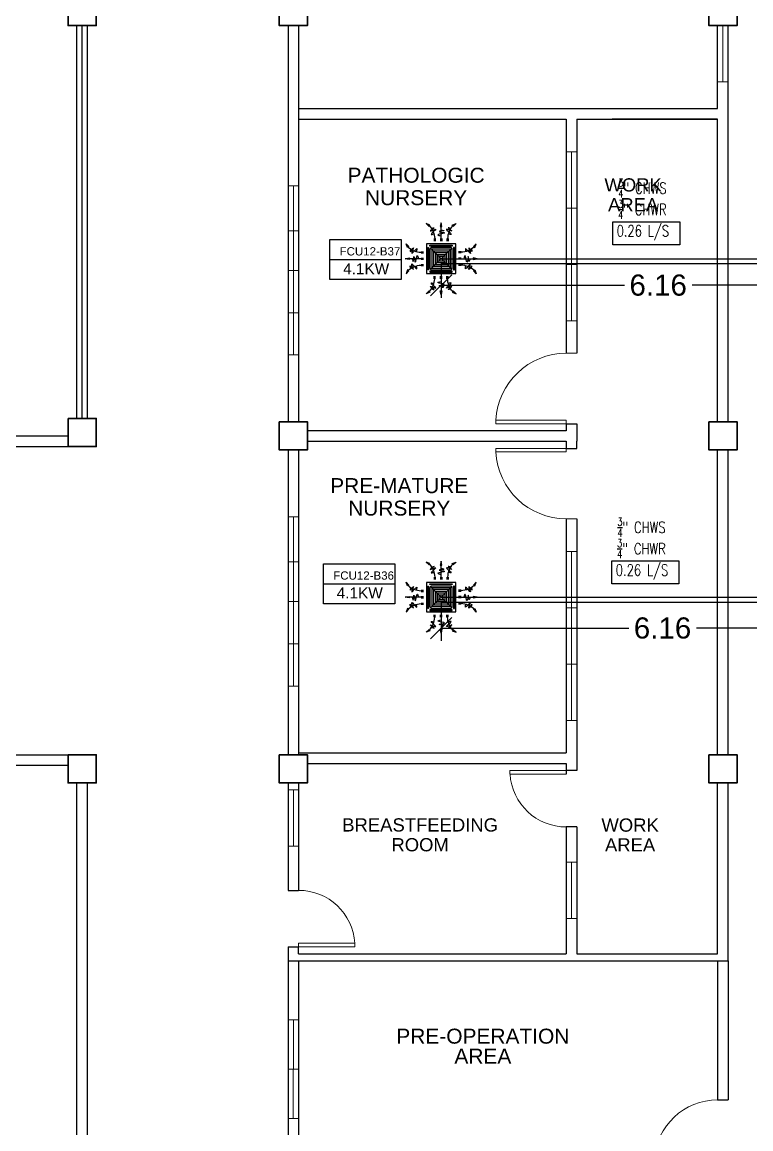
# Model space of a CAD drawing. Header units: millimetres. Extents: x 5 to 430, y 3 to 339.
# Drawn here: x 270.23 to 280.58, y 193.61 to 209.32 of the extents above; entities that cross this region are included whole.
import ezdxf

# ---------------------------------------------------------------- set-up
doc = ezdxf.new("R2010")
doc.units = ezdxf.units.MM
doc.header["$MEASUREMENT"] = 0
for name, color, linetype in [('AIR', 7, 'Continuous'), ('fcu line', 7, 'Continuous'), ('fcu return', 7, 'Continuous'), ('label', 7, 'Continuous'), ('Legends', 7, 'Continuous'), ('pipe label', 7, 'Continuous')]:
    doc.layers.add(name, color=color, linetype=linetype)
doc.styles.add('Arch-Dim', font='simplex.shx', dxfattribs={"width": 0.75})
doc.styles.get("Standard").update_dxf_attribs({"font": 'arial.ttf'})
doc.styles.add('SWISSLT175', font='swissl.ttf', dxfattribs={"height": 0.175})
doc.dimstyles.new('Copy of dimension', dxfattribs={"dimtxt": 0.3, "dimasz": 0.3, "dimexe": 0.18, "dimexo": 0.0625, "dimgap": 0.09, "dimtad": 0, "dimzin": 0, "dimdsep": 46, "dimtxsty": 'Standard', "dimblk": 'OBLIQUE', "dimcen": 0.09, "dimclrd": 256, "dimclre": 256, "dimclrt": 256, "dimadec": 0, "dimazin": 0, "dimtfac": 1, "dimtofl": 0, "dimtmove": 0, "dimatfit": 3, "dimldrblk": 'OBLIQUE', "dimfxl": 1, "dimtolj": 1, "dimtzin": 0, "dimarcsym": 0})

# ---------------------------------------------------------------- blocks, each defined once
blk = doc.blocks.new('FCU-13000P (CASSETTE SPLIT)')
at = {"layer": 'AIR', "ltscale": 3}
for p, q in [((0, 0.523), (0, 1)), ((-0.193, 0.558), (-0.193, 0.487)), ((-0.162, 0.558), (-0.162, 0.487)), ((-0.016, 0.558), (-0.016, 0.487)), ((0.016, 0.558), (0.016, 0.487)), ((0.162, 0.558), (0.162, 0.487)), ((0.193, 0.558), (0.193, 0.487)), ((-0.523, 0), (-1, 0)), ((-0.558, 0.193), (-0.487, 0.193)), ((-0.558, 0.162), (-0.487, 0.162)), ((-0.558, 0.016), (-0.487, 0.016)), ((0.558, 0.193), (0.487, 0.193)), ((0.558, 0.162), (0.487, 0.162)), ((0.558, 0.016), (0.487, 0.016)), ((0.523, 0), (1, 0)), ((-0.558, -0.016), (-0.487, -0.016)), ((-0.558, -0.162), (-0.487, -0.162)), ((-0.558, -0.193), (-0.487, -0.193)), ((0.558, -0.016), (0.487, -0.016)), ((0.558, -0.162), (0.487, -0.162)), ((0.558, -0.193), (0.487, -0.193)), ((-0.193, -0.558), (-0.193, -0.487)), ((-0.162, -0.558), (-0.162, -0.487)), ((-0.016, -0.558), (-0.016, -0.487)), ((0, -0.523), (0, -1)), ((0.016, -0.558), (0.016, -0.487)), ((0.162, -0.558), (0.162, -0.487)), ((0.193, -0.558), (0.193, -0.487))]:
    blk.add_line(p, q, dxfattribs=at)
at = {"layer": 'AIR'}
for p, q in [((0.295, -0.295), (-0.295, 0.295)), ((0.295, 0.295), (-0.295, -0.295))]:
    blk.add_line(p, q, dxfattribs=at)
at = {"layer": 'AIR', "ltscale": 3}
for points in [[(-0.335, 0.895), (-0.311, 0.932), (-0.416, 0.973)], [(-0.022, 0.89), (0.022, 0.89), (0, 1)], [(0.335, 0.895), (0.311, 0.932), (0.416, 0.973)], [(-0.895, 0.335), (-0.932, 0.311), (-0.973, 0.416)], [(0.895, 0.335), (0.932, 0.311), (0.973, 0.416)], [(-0.89, 0.022), (-0.89, -0.022), (-1, 0)], [(0.89, 0.022), (0.89, -0.022), (1, 0)], [(-0.895, -0.335), (-0.932, -0.311), (-0.973, -0.416)], [(0.895, -0.335), (0.932, -0.311), (0.973, -0.416)], [(-0.335, -0.895), (-0.311, -0.932), (-0.416, -0.973)], [(-0.022, -0.89), (0.022, -0.89), (0, -1)], [(0.335, -0.895), (0.311, -0.932), (0.416, -0.973)]]:
    blk.add_lwpolyline(points, close=True, dxfattribs=at)
at = {"layer": 'AIR'}
for points in [[(-0.323, 0.914, -0.171809), (-0.178, 0.558), (-0.178, 0.522)], [(0.323, 0.914, 0.171809), (0.178, 0.558), (0.178, 0.522)], [(-0.914, 0.323, 0.171809), (-0.558, 0.178), (-0.522, 0.178)], [(0.914, 0.323, -0.171809), (0.558, 0.178), (0.522, 0.178)], [(-0.914, -0.323, -0.171809), (-0.558, -0.178), (-0.522, -0.178)], [(0.914, -0.323, 0.171809), (0.558, -0.178), (0.522, -0.178)], [(-0.323, -0.914, 0.171809), (-0.178, -0.558), (-0.178, -0.522)], [(0.323, -0.914, -0.171809), (0.178, -0.558), (0.178, -0.522)]]:
    blk.add_lwpolyline(points, format="xyb", dxfattribs=at)
for points in [[(-0.41, -0.41), (0.41, -0.41), (0.41, 0.41), (-0.41, 0.41)], [(-0.373, 0.31), (-0.348, 0.31), (-0.348, -0.31), (-0.373, -0.31)], [(-0.31, 0.372), (0.31, 0.372), (0.31, 0.348), (-0.31, 0.348)], [(0.372, 0.31), (0.348, 0.31), (0.348, -0.31), (0.372, -0.31)], [(-0.26, -0.26), (0.26, -0.26), (0.26, 0.26), (-0.26, 0.26)], [(-0.21, -0.21), (0.21, -0.21), (0.21, 0.21), (-0.21, 0.21)], [(-0.16, -0.16), (0.16, -0.16), (0.16, 0.16), (-0.16, 0.16)], [(-0.11, -0.11), (0.11, -0.11), (0.11, 0.11), (-0.11, 0.11)], [(-0.06, -0.06), (0.06, -0.06), (0.06, 0.06), (-0.06, 0.06)], [(-0.31, -0.373), (0.31, -0.373), (0.31, -0.348), (-0.31, -0.348)]]:
    blk.add_lwpolyline(points, close=True, dxfattribs=at)
blk.add_lwpolyline([(-0.26, -0.31), (0.26, -0.31, 0.414214), (0.31, -0.26), (0.31, 0.26, 0.414214), (0.26, 0.31), (-0.26, 0.31, 0.414214), (-0.31, 0.26), (-0.31, -0.26, 0.414214)], format="xyb", close=True, dxfattribs=at)
at = {"layer": 'AIR', "ltscale": 3}
for points in [[(-0.268, 0.84), (-0.231, 0.852), (-0.134, 0.882), (-0.422, 0.704), (0.005, 0.903), (-0.358, 0.645), (-0.239, 0.678), (-0.199, 0.69)], [(0.268, 0.84), (0.231, 0.852), (0.134, 0.882), (0.422, 0.704), (-0.005, 0.903), (0.358, 0.645), (0.239, 0.678), (0.199, 0.69)], [(-0.84, 0.268), (-0.852, 0.231), (-0.882, 0.134), (-0.704, 0.422), (-0.903, -0.005), (-0.645, 0.358), (-0.678, 0.239), (-0.69, 0.199)], [(0.84, 0.268), (0.852, 0.231), (0.882, 0.134), (0.704, 0.422), (0.903, -0.005), (0.645, 0.358), (0.678, 0.239), (0.69, 0.199)], [(-0.84, -0.268), (-0.852, -0.231), (-0.882, -0.134), (-0.704, -0.422), (-0.903, 0.005), (-0.645, -0.358), (-0.678, -0.239), (-0.69, -0.199)], [(0.84, -0.268), (0.852, -0.231), (0.882, -0.134), (0.704, -0.422), (0.903, 0.005), (0.645, -0.358), (0.678, -0.239), (0.69, -0.199)], [(-0.268, -0.84), (-0.231, -0.852), (-0.134, -0.882), (-0.422, -0.704), (0.005, -0.903), (-0.358, -0.645), (-0.239, -0.678), (-0.199, -0.69)], [(0.268, -0.84), (0.231, -0.852), (0.134, -0.882), (0.422, -0.704), (-0.005, -0.903), (0.358, -0.645), (0.239, -0.678), (0.199, -0.69)]]:
    blk.add_open_spline(points, degree=3, knots=[0.0032834, 0.0032834, 0.0032834, 0.0032834, 0.0712567, 0.1924075, 0.3347111, 0.5062145, 0.5813292, 0.5813292, 0.5813292, 0.5813292], dxfattribs=at)
for points in [[(0, 0.8), (0.077, 0.776), (-0.058, 0.755), (0.098, 0.718), (-0.087, 0.663), (0, 0.631)], [(-0.8, 0), (-0.776, -0.077), (-0.755, 0.058), (-0.718, -0.098), (-0.663, 0.087), (-0.631, 0)], [(0.8, 0), (0.776, -0.077), (0.755, 0.058), (0.718, -0.098), (0.663, 0.087), (0.631, 0)], [(0, -0.8), (0.077, -0.776), (-0.058, -0.755), (0.098, -0.718), (-0.087, -0.663), (0, -0.631)]]:
    blk.add_spline(points, degree=3, dxfattribs=at)
for points in [[(-0.416, 0.973), (-0.335, 0.895), (-0.311, 0.932)], [(0, 1), (-0.022, 0.89), (0.022, 0.89)], [(0.416, 0.973), (0.335, 0.895), (0.311, 0.932)], [(-0.973, 0.416), (-0.895, 0.335), (-0.932, 0.311)], [(0.973, 0.416), (0.895, 0.335), (0.932, 0.311)], [(-1, 0), (-0.89, 0.022), (-0.89, -0.022)], [(1, 0), (0.89, 0.022), (0.89, -0.022)], [(-0.973, -0.416), (-0.895, -0.335), (-0.932, -0.311)], [(0.973, -0.416), (0.895, -0.335), (0.932, -0.311)], [(-0.416, -0.973), (-0.335, -0.895), (-0.311, -0.932)], [(0, -1), (-0.022, -0.89), (0.022, -0.89)], [(0.416, -0.973), (0.335, -0.895), (0.311, -0.932)]]:
    blk.add_solid(points, dxfattribs=at)
blk = doc.blocks.new('_Oblique')
at = {"color": 0, "linetype": 'ByBlock', "lineweight": -2}
blk.add_line((-0.5, -0.5), (0.5, 0.5), dxfattribs=at)
blk = doc.blocks.new('*D370')
at = {"layer": 'Defpoints', "color": 0, "transparency": 16777216}
for p in [(276.179, 201.156), (282.343, 201.156), (282.343, 200.717)]:
    blk.add_point(p, dxfattribs=at)
at = {"layer": 'Legends', "lineweight": -2, "transparency": 16777216}
for p, q in [((276.179, 201.094), (276.179, 200.537)), ((282.343, 201.094), (282.343, 200.537)), ((276.179, 200.717), (278.843, 200.717)), ((282.343, 200.717), (279.804, 200.717))]:
    blk.add_line(p, q, dxfattribs=at)
at = {"layer": 'Legends', "lineweight": -2, "transparency": 16777216, "xscale": 0.3, "yscale": 0.3, "zscale": 0.3, "rotation": 180}
blk.add_blockref('_Oblique', (276.179, 200.717), dxfattribs=at)
at = {"layer": 'Legends', "lineweight": -2, "transparency": 16777216, "xscale": 0.3, "yscale": 0.3, "zscale": 0.3}
blk.add_blockref('_Oblique', (282.343, 200.717), dxfattribs=at)
at = {"layer": 'Legends', "transparency": 16777216, "insert": (279.323, 200.717), "char_height": 0.3, "attachment_point": 5}
blk.add_mtext('\\A1;6.16', dxfattribs=at)
blk = doc.blocks.new('*D374')
at = {"layer": 'Defpoints', "color": 0, "transparency": 16777216}
for p in [(276.179, 205.962), (282.343, 205.962), (276.179, 205.585)]:
    blk.add_point(p, dxfattribs=at)
at = {"layer": 'Legends', "lineweight": -2, "transparency": 16777216}
for p, q in [((276.179, 205.9), (276.179, 205.405)), ((282.343, 205.9), (282.343, 205.405)), ((276.179, 205.585), (278.781, 205.585)), ((282.343, 205.585), (279.742, 205.585))]:
    blk.add_line(p, q, dxfattribs=at)
at = {"layer": 'Legends', "lineweight": -2, "transparency": 16777216, "xscale": 0.3, "yscale": 0.3, "zscale": 0.3, "rotation": 180}
blk.add_blockref('_Oblique', (276.179, 205.585), dxfattribs=at)
at = {"layer": 'Legends', "lineweight": -2, "transparency": 16777216, "xscale": 0.3, "yscale": 0.3, "zscale": 0.3}
blk.add_blockref('_Oblique', (282.343, 205.585), dxfattribs=at)
at = {"layer": 'Legends', "transparency": 16777216, "insert": (279.261, 205.585), "char_height": 0.3, "attachment_point": 5}
blk.add_mtext('\\A1;6.16', dxfattribs=at)

msp = doc.modelspace()

# ---------------------------------------------------------------- linework, layer by layer
at = {"color": 8, "lineweight": 25}
for p, q in [((271.006, 203.695), (271.006, 209.272)), ((271.081, 203.695), (271.081, 209.272)), ((271.156, 203.695), (271.156, 209.272)), ((274.006, 209.272), (274.006, 207.944)), ((274.156, 209.272), (274.156, 208.094)), ((280.106, 208.094), (280.106, 209.272)), ((280.256, 207.944), (280.256, 209.272)), ((274.156, 208.094), (280.106, 208.094)), ((274.156, 208.094), (274.156, 207.944)), ((274.006, 207.944), (274.006, 203.646)), ((274.156, 207.944), (277.956, 207.944)), ((274.156, 207.944), (274.156, 203.646)), ((277.956, 207.944), (277.956, 204.619)), ((278.106, 207.944), (280.106, 207.944)), ((278.106, 207.944), (278.106, 204.619)), ((280.106, 207.944), (278.606, 207.944)), ((280.106, 203.647), (280.106, 207.944)), ((280.256, 203.647), (280.256, 207.944)), ((277.956, 203.519), (274.281, 203.519)), ((277.956, 203.619), (277.956, 203.519)), ((277.956, 203.619), (278.106, 203.619)), ((278.106, 203.619), (278.106, 203.519)), ((278.106, 203.519), (278.106, 203.369)), ((266.418, 203.445), (270.881, 203.445)), ((274.281, 203.369), (277.956, 203.369)), ((277.956, 203.369), (277.956, 203.269)), ((278.106, 203.269), (278.106, 203.369)), ((261.556, 203.295), (270.881, 203.295)), ((274.006, 203.246), (274.006, 198.92)), ((274.156, 203.246), (274.156, 198.944)), ((277.956, 203.269), (278.106, 203.269)), ((280.106, 198.92), (280.106, 203.247)), ((280.256, 198.92), (280.256, 203.247)), ((277.956, 202.269), (277.956, 198.944)), ((278.106, 202.269), (278.106, 198.944)), ((274.156, 198.944), (277.956, 198.944)), ((278.106, 198.944), (278.106, 198.794)), ((261.556, 198.92), (270.881, 198.92)), ((266.418, 198.77), (270.881, 198.77)), ((274.281, 198.794), (277.956, 198.794)), ((277.956, 198.794), (277.956, 198.644)), ((278.106, 198.794), (278.106, 198.694)), ((278.106, 198.694), (277.956, 198.694)), ((271.006, 192.92), (271.006, 198.52)), ((271.156, 192.92), (271.156, 198.52)), ((274.006, 198.52), (274.006, 196.994)), ((274.156, 198.52), (274.156, 196.994)), ((280.106, 196.294), (280.106, 198.52)), ((280.256, 196.294), (280.256, 198.52)), ((277.956, 197.894), (277.956, 196.094)), ((278.106, 197.894), (277.956, 197.894)), ((278.106, 197.894), (278.106, 196.094)), ((274.006, 196.994), (274.156, 196.994)), ((280.106, 196.094), (280.106, 196.294)), ((280.256, 195.994), (280.256, 196.294)), ((274.006, 196.194), (274.006, 195.994)), ((274.006, 196.194), (274.156, 196.194)), ((274.156, 196.094), (274.156, 196.194)), ((274.006, 195.994), (280.256, 195.994)), ((274.006, 195.994), (274.006, 192.92)), ((274.156, 196.094), (277.956, 196.094)), ((274.156, 195.994), (274.156, 192.92)), ((278.106, 196.094), (280.106, 196.094)), ((280.106, 195.994), (280.106, 194.02)), ((280.256, 195.994), (280.256, 194.02)), ((280.106, 194.02), (280.256, 194.02))]:
    msp.add_line(p, q, dxfattribs=at)
at = {"color": 8, "lineweight": 9}
for p, q in [((280.256, 209.272), (280.106, 209.272)), ((280.181, 209.272), (280.181, 208.472)), ((280.256, 208.472), (280.106, 208.472)), ((277.956, 206.681), (277.956, 207.481)), ((277.956, 207.481), (278.106, 207.481)), ((278.031, 207.481), (278.031, 205.081)), ((274.006, 206.995), (274.156, 206.995)), ((274.006, 205.795), (274.006, 206.995)), ((274.081, 204.595), (274.081, 206.995)), ((274.156, 206.995), (274.156, 204.595)), ((278.106, 206.681), (277.956, 206.681)), ((278.106, 206.281), (278.106, 206.681)), ((274.006, 206.357), (274.156, 206.357)), ((278.106, 206.281), (278.106, 205.881)), ((278.106, 205.881), (277.956, 205.881)), ((277.956, 205.881), (277.956, 205.081)), ((274.006, 205.795), (274.006, 204.595)), ((274.006, 205.795), (274.156, 205.795)), ((274.006, 205.195), (274.156, 205.195)), ((277.956, 205.081), (278.106, 205.081)), ((274.156, 204.595), (274.006, 204.595)), ((277.956, 204.619), (278.106, 204.619)), ((274.006, 202.295), (274.156, 202.295)), ((274.006, 201.095), (274.006, 202.295)), ((274.081, 199.895), (274.081, 202.295)), ((274.156, 202.295), (274.156, 199.895)), ((278.106, 202.269), (277.956, 202.269)), ((277.956, 201.006), (277.956, 201.806)), ((277.956, 201.806), (278.106, 201.806)), ((278.031, 201.806), (278.031, 199.406)), ((274.006, 201.657), (274.156, 201.657)), ((274.006, 201.095), (274.006, 199.895)), ((274.006, 201.095), (274.156, 201.095)), ((278.106, 201.006), (277.956, 201.006)), ((278.106, 200.606), (278.106, 201.006)), ((278.106, 200.606), (278.106, 200.206)), ((274.006, 200.495), (274.156, 200.495)), ((278.106, 200.206), (277.956, 200.206)), ((277.956, 200.206), (277.956, 199.406)), ((274.156, 199.895), (274.006, 199.895)), ((277.956, 199.406), (278.106, 199.406)), ((274.156, 198.92), (274.156, 198.944)), ((274.156, 198.52), (274.156, 198.42)), ((274.156, 198.42), (274.006, 198.42)), ((274.006, 198.42), (274.006, 197.62)), ((274.081, 197.62), (274.081, 198.42)), ((274.006, 197.62), (274.156, 197.62)), ((278.106, 197.394), (277.956, 197.394)), ((277.956, 197.394), (277.956, 196.594)), ((278.031, 196.594), (278.031, 197.394)), ((277.956, 196.594), (278.106, 196.594)), ((274.156, 195.157), (274.008, 195.157)), ((274.008, 195.157), (274.008, 193.757)), ((274.082, 195.157), (274.078, 193.757)), ((274.156, 194.457), (274.156, 195.157)), ((274.156, 194.457), (274.008, 194.457)), ((274.008, 193.757), (274.154, 193.756))]:
    msp.add_line(p, q, dxfattribs=at)
at = {"color": 8, "lineweight": 13}
for p, q in [((276.956, 203.619), (276.956, 203.669)), ((276.956, 203.669), (277.956, 203.669)), ((277.956, 203.669), (277.956, 203.619)), ((277.956, 203.619), (276.956, 203.619)), ((277.956, 203.269), (276.956, 203.269)), ((276.956, 203.269), (276.956, 203.219)), ((276.956, 203.219), (277.956, 203.219)), ((277.956, 203.219), (277.956, 203.269)), ((277.956, 198.694), (277.156, 198.694)), ((277.156, 198.694), (277.156, 198.644)), ((277.156, 198.644), (277.956, 198.644)), ((274.956, 196.244), (274.156, 196.244)), ((274.156, 196.194), (274.156, 196.244)), ((274.156, 196.194), (274.956, 196.194)), ((274.956, 196.194), (274.956, 196.244))]:
    msp.add_line(p, q, dxfattribs=at)
at = {"color": 8, "lineweight": 35}
for points in [[(270.881, 209.672), (271.281, 209.672), (271.281, 209.272), (270.881, 209.272)], [(273.881, 209.672), (274.281, 209.672), (274.281, 209.272), (273.881, 209.272)], [(279.981, 209.672), (280.381, 209.672), (280.381, 209.272), (279.981, 209.272)], [(270.881, 203.695), (271.281, 203.695), (271.281, 203.295), (270.881, 203.295)], [(273.881, 203.646), (274.281, 203.646), (274.281, 203.246), (273.881, 203.246)], [(279.981, 203.647), (280.381, 203.647), (280.381, 203.247), (279.981, 203.247)], [(270.881, 198.92), (271.281, 198.92), (271.281, 198.52), (270.881, 198.52)], [(273.881, 198.92), (274.281, 198.92), (274.281, 198.52), (273.881, 198.52)], [(279.981, 198.92), (280.381, 198.92), (280.381, 198.52), (279.981, 198.52)]]:
    msp.add_lwpolyline(points, close=True, dxfattribs=at)
at = {"color": 8, "lineweight": 9}
for points in [[(280.106, 209.272), (280.256, 209.272), (280.256, 208.472), (280.106, 208.472)], [(277.956, 207.481), (278.106, 207.481), (278.106, 205.081), (277.956, 205.081)], [(274.006, 204.595), (274.006, 206.995), (274.156, 206.995), (274.156, 204.595)], [(274.006, 206.995), (274.156, 206.995), (274.156, 204.595), (274.006, 204.595)], [(274.006, 199.895), (274.006, 202.295), (274.156, 202.295), (274.156, 199.895)], [(274.006, 202.295), (274.156, 202.295), (274.156, 199.895), (274.006, 199.895)], [(277.956, 201.806), (278.106, 201.806), (278.106, 199.406), (277.956, 199.406)], [(274.006, 198.42), (274.156, 198.42), (274.156, 197.62), (274.006, 197.62)], [(277.956, 197.394), (278.106, 197.394), (278.106, 196.594), (277.956, 196.594)], [(274.008, 195.157), (274.154, 195.157), (274.154, 193.756), (274.008, 193.756)]]:
    msp.add_lwpolyline(points, close=True, dxfattribs=at)
at = {"color": 8, "lineweight": 13}
for centre, radius, start, end in [((277.956, 203.619), 1, 90, 177.134), ((277.956, 203.269), 1, 182.866, 270), ((277.956, 198.694), 0.8, 183.5833, 270), ((274.156, 196.194), 0.8, 3.5833, 90), ((280.106, 193.12), 0.9, 90, 176.8153)]:
    msp.add_arc(centre, radius, start, end, dxfattribs=at)
at = {"layer": 'fcu line', "linetype": 'Continuous'}
for p, q in [((276.179, 205.962), (282.343, 205.962)), ((276.179, 201.156), (282.343, 201.156))]:
    msp.add_line(p, q, dxfattribs=at)
at = {"layer": 'fcu return', "linetype": 'Continuous'}
for p, q in [((276.179, 205.892), (282.273, 205.892)), ((276.179, 201.086), (282.273, 201.086))]:
    msp.add_line(p, q, dxfattribs=at)
at = {"layer": 'Legends', "linetype": 'Continuous', "lineweight": 25}
for p, q in [((274.601, 205.95), (275.613, 205.95)), ((274.51, 201.347), (275.523, 201.347))]:
    msp.add_line(p, q, dxfattribs=at)
at = {"layer": 'Legends'}
for points in [[(274.601, 206.234), (275.613, 206.234), (275.613, 205.666), (274.601, 205.666)], [(274.51, 201.631), (275.523, 201.631), (275.523, 201.063), (274.51, 201.063)]]:
    msp.add_lwpolyline(points, close=True, dxfattribs=at)
at = {"layer": 'pipe label', "color": 7, "linetype": 'Continuous', "lineweight": 25}
for points in [[(278.617, 206.487), (279.568, 206.487), (279.568, 206.16), (278.617, 206.16)], [(278.604, 201.672), (279.556, 201.672), (279.556, 201.344), (278.604, 201.344)]]:
    msp.add_lwpolyline(points, close=True, dxfattribs=at)

# ---------------------------------------------------------------- block references
at = {"layer": 'AIR', "xscale": 0.5113536813550488, "yscale": 0.5113536813550488, "zscale": 0.5113536813550488}
for p in [(276.179, 205.962), (276.179, 201.156)]:
    msp.add_blockref('FCU-13000P (CASSETTE SPLIT)', p, dxfattribs=at)

# ---------------------------------------------------------------- texts
at = {"layer": 'label', "color": 8, "lineweight": 9, "ltscale": 0.4, "attachment_point": 5, "style": 'SWISSLT175'}
for s, insert, char_height, line_spacing_factor in [('PATHOLOGIC\\PNURSERY', (275.824, 206.986), 0.2125, 0.9), ('WORK\\PAREA', (278.906, 206.869), 0.1875, 0.9), ('PRE-MATURE\\PNURSERY', (275.585, 202.579), 0.2125, 0.9), ('BREASTFEEDING\\PROOM', (275.881, 197.781), 0.1875, 0.9), ('WORK\\PAREA', (278.863, 197.78), 0.1875, 0.9), ('PRE-OPERATION\\PAREA', (276.772, 194.782), 0.2125, 0.8)]:
    msp.add_mtext(s, dxfattribs=dict(at, insert=insert, char_height=char_height, line_spacing_factor=line_spacing_factor))
at = {"layer": 'Legends', "linetype": 'Continuous', "lineweight": 25, "attachment_point": 1}
for s, width, insert, char_height in [('FCU12-B37', 0.44811, (274.737, 206.125), 0.117), ('4.1KW', 0.23674, (274.788, 205.897), 0.156), ('FCU12-B36', 0.44811, (274.647, 201.522), 0.117), ('4.1KW', 0.23674, (274.697, 201.294), 0.156)]:
    msp.add_mtext_dynamic_manual_height_columns(s, width=width, gutter_width=1.011, heights=[0], dxfattribs=dict(at, insert=insert, char_height=char_height))
at = {"layer": 'pipe label', "color": 7, "linetype": 'Continuous', "lineweight": 25, "char_height": 0.16, "attachment_point": 1, "style": 'Arch-Dim'}
for s, width, insert in [('\\A1;{\\H0.7x;\\S3/4;}" CHWS', 1.17294, (278.696, 207.098)), ('\\A1;{\\H0.7x;\\S3/4;}" CHWR', 0.88035, (278.692, 206.795)), ('0.26 L/S', 0.89967, (278.671, 206.437)), ('\\A1;{\\H0.7x;\\S3/4;}" CHWS', 1.17294, (278.683, 202.282)), ('\\A1;{\\H0.7x;\\S3/4;}" CHWR', 0.88035, (278.68, 201.979)), ('0.26 L/S', 0.89967, (278.659, 201.621))]:
    msp.add_mtext_dynamic_manual_height_columns(s, width=width, gutter_width=1.011, heights=[0], dxfattribs=dict(at, insert=insert))

# ---------------------------------------------------------------- dimensions: what is measured, and where the dimension line sits
at = {"layer": 'Legends'}
dim = msp.add_linear_dim(base=(276.179, 205.585), p1=(282.343, 205.962), p2=(276.179, 205.962), dimstyle='Copy of dimension', dxfattribs=at)
dim.commit()
dim.dimension.update_dxf_attribs({"geometry": '*D374', "text_midpoint": (279.261, 205.585)})
dim = msp.add_linear_dim(base=(282.343, 200.717), p1=(276.179, 201.156), p2=(282.343, 201.156), dimstyle='Copy of dimension', dxfattribs=at)
dim.commit()
dim.dimension.update_dxf_attribs({"geometry": '*D370', "text_midpoint": (279.323, 200.717), "dimtype": 160})

doc.saveas('drawing.dxf')
